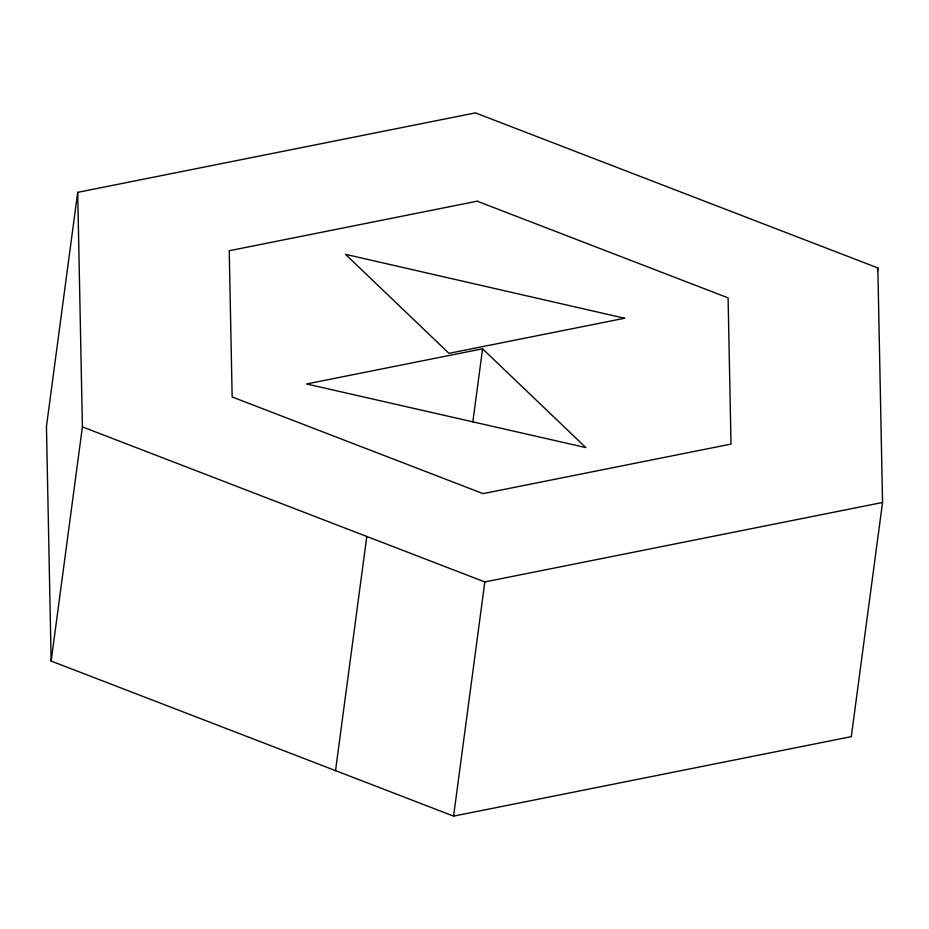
<?xml version="1.0" encoding="UTF-8"?>
<svg xmlns="http://www.w3.org/2000/svg" width="929" height="929" viewBox="0 0 929 929"><rect width="100%" height="100%" fill="white"/><g stroke="black" fill="none" stroke-linecap="round" stroke-linejoin="round"><path stroke-width="1.39" d="M77.699 192.349L46.45 426.527L51.153 661.053L453.584 816.115L851.301 736.651L882.55 502.473L877.847 267.947L475.416 112.885L77.699 192.349L82.402 426.875L51.153 661.053M335.543 770.629L366.792 536.451M472.838 421.824L482.581 348.805L306.593 383.967L585.827 447.592L482.581 348.805M453.584 816.115L484.822 581.937L882.55 502.473M877.464 270.815L877.847 267.947M82.402 426.875L484.822 581.937M477.192 201.198L229.231 250.737L232.157 396.95L483.057 493.624L731.018 444.085L728.092 297.872L477.192 201.198M624.59 318.252L448.974 353.334L345.507 254.337L624.59 318.252"/></g></svg>
